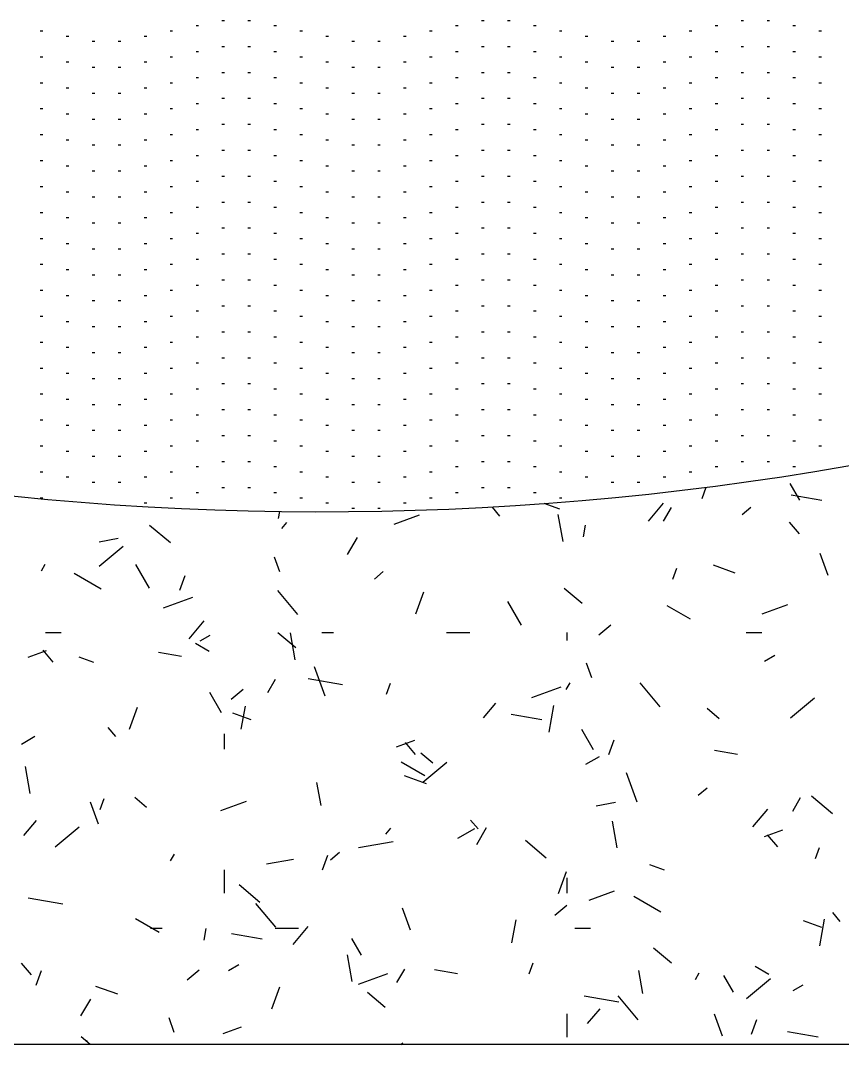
# Model space of a CAD drawing. Header units: inches. Extents: x -12530 to 36157, y 78659 to 110077.
# Drawn here: x 8577 to 8642, y 92373.4 to 92454.4 of the extents above; entities that cross this region are included whole.
import ezdxf

# ---------------------------------------------------------------- set-up
doc = ezdxf.new("R2010")
doc.units = ezdxf.units.IN
doc.header["$MEASUREMENT"] = 0
doc.layers.add('freecads.com', color=7, linetype='Continuous')

msp = doc.modelspace()

# ---------------------------------------------------------------- linework, layer by layer
at = {"layer": 'freecads.com', "ltscale": 0.4}
for p, q in [((8590.897, 92454.027), (8591.102, 92454.027)), ((8592.949, 92454.437), (8593.154, 92454.437)), ((8595, 92454.437), (8595.205, 92454.437)), ((8597.052, 92454.027), (8597.257, 92454.027)), ((8611.413, 92454.027), (8611.618, 92454.027)), ((8613.464, 92454.437), (8613.669, 92454.437)), ((8615.516, 92454.437), (8615.721, 92454.437)), ((8617.567, 92454.027), (8617.772, 92454.027)), ((8631.928, 92454.027), (8632.133, 92454.027)), ((8633.979, 92454.437), (8634.185, 92454.437)), ((8636.031, 92454.437), (8636.236, 92454.437)), ((8638.083, 92454.027), (8638.288, 92454.027)), ((8578.588, 92453.616), (8578.793, 92453.616)), ((8580.639, 92453.206), (8580.845, 92453.206)), ((8586.794, 92453.206), (8586.999, 92453.206)), ((8588.846, 92453.616), (8589.051, 92453.616)), ((8599.103, 92453.616), (8599.308, 92453.616)), ((8601.155, 92453.206), (8601.36, 92453.206)), ((8607.309, 92453.206), (8607.515, 92453.206)), ((8609.361, 92453.616), (8609.566, 92453.616)), ((8619.619, 92453.616), (8619.824, 92453.616)), ((8621.67, 92453.206), (8621.875, 92453.206)), ((8627.825, 92453.206), (8628.03, 92453.206)), ((8629.876, 92453.616), (8630.082, 92453.616)), ((8640.134, 92453.616), (8640.339, 92453.616)), ((8582.691, 92452.796), (8582.896, 92452.796)), ((8584.743, 92452.796), (8584.948, 92452.796)), ((8592.949, 92452.385), (8593.154, 92452.385)), ((8595, 92452.385), (8595.205, 92452.385)), ((8603.206, 92452.796), (8603.412, 92452.796)), ((8605.258, 92452.796), (8605.463, 92452.796)), ((8613.464, 92452.385), (8613.669, 92452.385)), ((8615.516, 92452.385), (8615.721, 92452.385)), ((8623.722, 92452.796), (8623.927, 92452.796)), ((8625.773, 92452.796), (8625.978, 92452.796)), ((8633.979, 92452.385), (8634.185, 92452.385)), ((8636.031, 92452.385), (8636.236, 92452.385)), ((8578.588, 92451.565), (8578.793, 92451.565)), ((8588.846, 92451.565), (8589.051, 92451.565)), ((8590.897, 92451.975), (8591.102, 92451.975)), ((8597.052, 92451.975), (8597.257, 92451.975)), ((8599.103, 92451.565), (8599.308, 92451.565)), ((8609.361, 92451.565), (8609.566, 92451.565)), ((8611.413, 92451.975), (8611.618, 92451.975)), ((8617.567, 92451.975), (8617.772, 92451.975)), ((8619.619, 92451.565), (8619.824, 92451.565)), ((8629.876, 92451.565), (8630.082, 92451.565)), ((8631.928, 92451.975), (8632.133, 92451.975)), ((8638.083, 92451.975), (8638.288, 92451.975)), ((8640.134, 92451.565), (8640.339, 92451.565)), ((8580.639, 92451.154), (8580.845, 92451.154)), ((8582.691, 92450.744), (8582.896, 92450.744)), ((8584.743, 92450.744), (8584.948, 92450.744)), ((8586.794, 92451.154), (8586.999, 92451.154)), ((8601.155, 92451.154), (8601.36, 92451.154)), ((8603.206, 92450.744), (8603.412, 92450.744)), ((8605.258, 92450.744), (8605.463, 92450.744)), ((8607.309, 92451.154), (8607.515, 92451.154)), ((8621.67, 92451.154), (8621.875, 92451.154)), ((8623.722, 92450.744), (8623.927, 92450.744)), ((8625.773, 92450.744), (8625.978, 92450.744)), ((8627.825, 92451.154), (8628.03, 92451.154)), ((8590.897, 92449.924), (8591.102, 92449.924)), ((8592.949, 92450.334), (8593.154, 92450.334)), ((8595, 92450.334), (8595.205, 92450.334)), ((8597.052, 92449.924), (8597.257, 92449.924)), ((8611.413, 92449.924), (8611.618, 92449.924)), ((8613.464, 92450.334), (8613.669, 92450.334)), ((8615.516, 92450.334), (8615.721, 92450.334)), ((8617.567, 92449.924), (8617.772, 92449.924)), ((8631.928, 92449.924), (8632.133, 92449.924)), ((8633.979, 92450.334), (8634.185, 92450.334)), ((8636.031, 92450.334), (8636.236, 92450.334)), ((8638.083, 92449.924), (8638.288, 92449.924)), ((8578.588, 92449.513), (8578.793, 92449.513)), ((8580.639, 92449.103), (8580.845, 92449.103)), ((8586.794, 92449.103), (8586.999, 92449.103)), ((8588.846, 92449.513), (8589.051, 92449.513)), ((8599.103, 92449.513), (8599.308, 92449.513)), ((8601.155, 92449.103), (8601.36, 92449.103)), ((8607.309, 92449.103), (8607.515, 92449.103)), ((8609.361, 92449.513), (8609.566, 92449.513)), ((8619.619, 92449.513), (8619.824, 92449.513)), ((8621.67, 92449.103), (8621.875, 92449.103)), ((8627.825, 92449.103), (8628.03, 92449.103)), ((8629.876, 92449.513), (8630.082, 92449.513)), ((8640.134, 92449.513), (8640.339, 92449.513)), ((8582.691, 92448.693), (8582.896, 92448.693)), ((8584.743, 92448.693), (8584.948, 92448.693)), ((8603.206, 92448.693), (8603.412, 92448.693)), ((8605.258, 92448.693), (8605.463, 92448.693)), ((8623.722, 92448.693), (8623.927, 92448.693)), ((8625.773, 92448.693), (8625.978, 92448.693)), ((8590.897, 92447.872), (8591.102, 92447.872)), ((8592.949, 92448.282), (8593.154, 92448.282)), ((8595, 92448.282), (8595.205, 92448.282)), ((8597.052, 92447.872), (8597.257, 92447.872)), ((8611.413, 92447.872), (8611.618, 92447.872)), ((8613.464, 92448.282), (8613.669, 92448.282)), ((8615.516, 92448.282), (8615.721, 92448.282)), ((8617.567, 92447.872), (8617.772, 92447.872)), ((8631.928, 92447.872), (8632.133, 92447.872)), ((8633.979, 92448.282), (8634.185, 92448.282)), ((8636.031, 92448.282), (8636.236, 92448.282)), ((8638.083, 92447.872), (8638.288, 92447.872)), ((8578.588, 92447.462), (8578.793, 92447.462)), ((8580.639, 92447.051), (8580.845, 92447.051)), ((8586.794, 92447.051), (8586.999, 92447.051)), ((8588.846, 92447.462), (8589.051, 92447.462)), ((8599.103, 92447.462), (8599.308, 92447.462)), ((8601.155, 92447.051), (8601.36, 92447.051)), ((8607.309, 92447.051), (8607.515, 92447.051)), ((8609.361, 92447.462), (8609.566, 92447.462)), ((8619.619, 92447.462), (8619.824, 92447.462)), ((8621.67, 92447.051), (8621.875, 92447.051)), ((8627.825, 92447.051), (8628.03, 92447.051)), ((8629.876, 92447.462), (8630.082, 92447.462)), ((8640.134, 92447.462), (8640.339, 92447.462)), ((8582.691, 92446.641), (8582.896, 92446.641)), ((8584.743, 92446.641), (8584.948, 92446.641)), ((8592.949, 92446.231), (8593.154, 92446.231)), ((8595, 92446.231), (8595.205, 92446.231)), ((8603.206, 92446.641), (8603.412, 92446.641)), ((8605.258, 92446.641), (8605.463, 92446.641)), ((8613.464, 92446.231), (8613.669, 92446.231)), ((8615.516, 92446.231), (8615.721, 92446.231)), ((8623.722, 92446.641), (8623.927, 92446.641)), ((8625.773, 92446.641), (8625.978, 92446.641)), ((8633.979, 92446.231), (8634.185, 92446.231)), ((8636.031, 92446.231), (8636.236, 92446.231)), ((8578.588, 92445.41), (8578.793, 92445.41)), ((8588.846, 92445.41), (8589.051, 92445.41)), ((8590.897, 92445.82), (8591.102, 92445.82)), ((8597.052, 92445.82), (8597.257, 92445.82)), ((8599.103, 92445.41), (8599.308, 92445.41)), ((8609.361, 92445.41), (8609.566, 92445.41)), ((8611.413, 92445.82), (8611.618, 92445.82)), ((8617.567, 92445.82), (8617.772, 92445.82)), ((8619.619, 92445.41), (8619.824, 92445.41)), ((8629.876, 92445.41), (8630.082, 92445.41)), ((8631.928, 92445.82), (8632.133, 92445.82)), ((8638.083, 92445.82), (8638.288, 92445.82)), ((8640.134, 92445.41), (8640.339, 92445.41)), ((8580.639, 92445), (8580.845, 92445)), ((8582.691, 92444.59), (8582.896, 92444.59)), ((8584.743, 92444.59), (8584.948, 92444.59)), ((8586.794, 92445), (8586.999, 92445)), ((8601.155, 92445), (8601.36, 92445)), ((8603.206, 92444.59), (8603.412, 92444.59)), ((8605.258, 92444.59), (8605.463, 92444.59)), ((8607.309, 92445), (8607.515, 92445)), ((8621.67, 92445), (8621.875, 92445)), ((8623.722, 92444.59), (8623.927, 92444.59)), ((8625.773, 92444.59), (8625.978, 92444.59)), ((8627.825, 92445), (8628.03, 92445)), ((8590.897, 92443.769), (8591.102, 92443.769)), ((8592.949, 92444.179), (8593.154, 92444.179)), ((8595, 92444.179), (8595.205, 92444.179)), ((8597.052, 92443.769), (8597.257, 92443.769)), ((8611.413, 92443.769), (8611.618, 92443.769)), ((8613.464, 92444.179), (8613.669, 92444.179)), ((8615.516, 92444.179), (8615.721, 92444.179)), ((8617.567, 92443.769), (8617.772, 92443.769)), ((8631.928, 92443.769), (8632.133, 92443.769)), ((8633.979, 92444.179), (8634.185, 92444.179)), ((8636.031, 92444.179), (8636.236, 92444.179)), ((8638.083, 92443.769), (8638.288, 92443.769)), ((8578.588, 92443.359), (8578.793, 92443.359)), ((8580.639, 92442.948), (8580.845, 92442.948)), ((8586.794, 92442.948), (8586.999, 92442.948)), ((8588.846, 92443.359), (8589.051, 92443.359)), ((8599.103, 92443.359), (8599.308, 92443.359)), ((8601.155, 92442.948), (8601.36, 92442.948)), ((8607.309, 92442.948), (8607.515, 92442.948)), ((8609.361, 92443.359), (8609.566, 92443.359)), ((8619.619, 92443.359), (8619.824, 92443.359)), ((8621.67, 92442.948), (8621.875, 92442.948)), ((8627.825, 92442.948), (8628.03, 92442.948)), ((8629.876, 92443.359), (8630.082, 92443.359)), ((8640.134, 92443.359), (8640.339, 92443.359)), ((8582.691, 92442.538), (8582.896, 92442.538)), ((8584.743, 92442.538), (8584.948, 92442.538)), ((8592.949, 92442.128), (8593.154, 92442.128)), ((8595, 92442.128), (8595.205, 92442.128)), ((8603.206, 92442.538), (8603.412, 92442.538)), ((8605.258, 92442.538), (8605.463, 92442.538)), ((8613.464, 92442.128), (8613.669, 92442.128)), ((8615.516, 92442.128), (8615.721, 92442.128)), ((8623.722, 92442.538), (8623.927, 92442.538)), ((8625.773, 92442.538), (8625.978, 92442.538)), ((8633.979, 92442.128), (8634.185, 92442.128)), ((8636.031, 92442.128), (8636.236, 92442.128)), ((8578.588, 92441.307), (8578.793, 92441.307)), ((8588.846, 92441.307), (8589.051, 92441.307)), ((8590.897, 92441.717), (8591.102, 92441.717)), ((8597.052, 92441.717), (8597.257, 92441.717)), ((8599.103, 92441.307), (8599.308, 92441.307)), ((8609.361, 92441.307), (8609.566, 92441.307)), ((8611.413, 92441.717), (8611.618, 92441.717)), ((8617.567, 92441.717), (8617.772, 92441.717)), ((8619.619, 92441.307), (8619.824, 92441.307)), ((8629.876, 92441.307), (8630.082, 92441.307)), ((8631.928, 92441.717), (8632.133, 92441.717)), ((8638.083, 92441.717), (8638.288, 92441.717)), ((8640.134, 92441.307), (8640.339, 92441.307)), ((8580.639, 92440.897), (8580.845, 92440.897)), ((8582.691, 92440.486), (8582.896, 92440.486)), ((8584.743, 92440.486), (8584.948, 92440.486)), ((8586.794, 92440.897), (8586.999, 92440.897)), ((8601.155, 92440.897), (8601.36, 92440.897)), ((8603.206, 92440.486), (8603.412, 92440.486)), ((8605.258, 92440.486), (8605.463, 92440.486)), ((8607.309, 92440.897), (8607.515, 92440.897)), ((8621.67, 92440.897), (8621.875, 92440.897)), ((8623.722, 92440.486), (8623.927, 92440.486)), ((8625.773, 92440.486), (8625.978, 92440.486)), ((8627.825, 92440.897), (8628.03, 92440.897)), ((8590.897, 92439.666), (8591.102, 92439.666)), ((8592.949, 92440.076), (8593.154, 92440.076)), ((8595, 92440.076), (8595.205, 92440.076)), ((8597.052, 92439.666), (8597.257, 92439.666)), ((8611.413, 92439.666), (8611.618, 92439.666)), ((8613.464, 92440.076), (8613.669, 92440.076)), ((8615.516, 92440.076), (8615.721, 92440.076)), ((8617.567, 92439.666), (8617.772, 92439.666)), ((8631.928, 92439.666), (8632.133, 92439.666)), ((8633.979, 92440.076), (8634.185, 92440.076)), ((8636.031, 92440.076), (8636.236, 92440.076)), ((8638.083, 92439.666), (8638.288, 92439.666)), ((8578.588, 92439.256), (8578.793, 92439.256)), ((8580.639, 92438.845), (8580.845, 92438.845)), ((8586.794, 92438.845), (8586.999, 92438.845)), ((8588.846, 92439.256), (8589.051, 92439.256)), ((8599.103, 92439.256), (8599.308, 92439.256)), ((8601.155, 92438.845), (8601.36, 92438.845)), ((8607.309, 92438.845), (8607.515, 92438.845)), ((8609.361, 92439.256), (8609.566, 92439.256)), ((8619.619, 92439.256), (8619.824, 92439.256)), ((8621.67, 92438.845), (8621.875, 92438.845)), ((8627.825, 92438.845), (8628.03, 92438.845)), ((8629.876, 92439.256), (8630.082, 92439.256)), ((8640.134, 92439.256), (8640.339, 92439.256)), ((8582.691, 92438.435), (8582.896, 92438.435)), ((8584.743, 92438.435), (8584.948, 92438.435)), ((8592.949, 92438.025), (8593.154, 92438.025)), ((8595, 92438.025), (8595.205, 92438.025)), ((8603.206, 92438.435), (8603.412, 92438.435)), ((8605.258, 92438.435), (8605.463, 92438.435)), ((8613.464, 92438.025), (8613.669, 92438.025)), ((8615.516, 92438.025), (8615.721, 92438.025)), ((8623.722, 92438.435), (8623.927, 92438.435)), ((8625.773, 92438.435), (8625.978, 92438.435)), ((8633.979, 92438.025), (8634.185, 92438.025)), ((8636.031, 92438.025), (8636.236, 92438.025)), ((8578.588, 92437.204), (8578.793, 92437.204)), ((8588.846, 92437.204), (8589.051, 92437.204)), ((8590.897, 92437.614), (8591.102, 92437.614)), ((8597.052, 92437.614), (8597.257, 92437.614)), ((8599.103, 92437.204), (8599.308, 92437.204)), ((8609.361, 92437.204), (8609.566, 92437.204)), ((8611.413, 92437.614), (8611.618, 92437.614)), ((8617.567, 92437.614), (8617.772, 92437.614)), ((8619.619, 92437.204), (8619.824, 92437.204)), ((8629.876, 92437.204), (8630.082, 92437.204)), ((8631.928, 92437.614), (8632.133, 92437.614)), ((8638.083, 92437.614), (8638.288, 92437.614)), ((8640.134, 92437.204), (8640.339, 92437.204)), ((8580.639, 92436.794), (8580.845, 92436.794)), ((8582.691, 92436.383), (8582.896, 92436.383)), ((8584.743, 92436.383), (8584.948, 92436.383)), ((8586.794, 92436.794), (8586.999, 92436.794)), ((8601.155, 92436.794), (8601.36, 92436.794)), ((8603.206, 92436.383), (8603.412, 92436.383)), ((8605.258, 92436.383), (8605.463, 92436.383)), ((8607.309, 92436.794), (8607.515, 92436.794)), ((8621.67, 92436.794), (8621.875, 92436.794)), ((8623.722, 92436.383), (8623.927, 92436.383)), ((8625.773, 92436.383), (8625.978, 92436.383)), ((8627.825, 92436.794), (8628.03, 92436.794)), ((8590.897, 92435.563), (8591.102, 92435.563)), ((8592.949, 92435.973), (8593.154, 92435.973)), ((8595, 92435.973), (8595.205, 92435.973)), ((8597.052, 92435.563), (8597.257, 92435.563)), ((8611.413, 92435.563), (8611.618, 92435.563)), ((8613.464, 92435.973), (8613.669, 92435.973)), ((8615.516, 92435.973), (8615.721, 92435.973)), ((8617.567, 92435.563), (8617.772, 92435.563)), ((8631.928, 92435.563), (8632.133, 92435.563)), ((8633.979, 92435.973), (8634.185, 92435.973)), ((8636.031, 92435.973), (8636.236, 92435.973)), ((8638.083, 92435.563), (8638.288, 92435.563)), ((8578.588, 92435.152), (8578.793, 92435.152)), ((8580.639, 92434.742), (8580.845, 92434.742)), ((8586.794, 92434.742), (8586.999, 92434.742)), ((8588.846, 92435.152), (8589.051, 92435.152)), ((8599.103, 92435.152), (8599.308, 92435.152)), ((8601.155, 92434.742), (8601.36, 92434.742)), ((8607.309, 92434.742), (8607.515, 92434.742)), ((8609.361, 92435.152), (8609.566, 92435.152)), ((8619.619, 92435.152), (8619.824, 92435.152)), ((8621.67, 92434.742), (8621.875, 92434.742)), ((8627.825, 92434.742), (8628.03, 92434.742)), ((8629.876, 92435.152), (8630.082, 92435.152)), ((8640.134, 92435.152), (8640.339, 92435.152)), ((8582.691, 92434.332), (8582.896, 92434.332)), ((8584.743, 92434.332), (8584.948, 92434.332)), ((8592.949, 92433.922), (8593.154, 92433.922)), ((8595, 92433.922), (8595.205, 92433.922)), ((8603.206, 92434.332), (8603.412, 92434.332)), ((8605.258, 92434.332), (8605.463, 92434.332)), ((8613.464, 92433.922), (8613.669, 92433.922)), ((8615.516, 92433.922), (8615.721, 92433.922)), ((8623.722, 92434.332), (8623.927, 92434.332)), ((8625.773, 92434.332), (8625.978, 92434.332)), ((8633.979, 92433.922), (8634.185, 92433.922)), ((8636.031, 92433.922), (8636.236, 92433.922)), ((8578.588, 92433.101), (8578.793, 92433.101)), ((8588.846, 92433.101), (8589.051, 92433.101)), ((8590.897, 92433.511), (8591.102, 92433.511)), ((8597.052, 92433.511), (8597.257, 92433.511)), ((8599.103, 92433.101), (8599.308, 92433.101)), ((8609.361, 92433.101), (8609.566, 92433.101)), ((8611.413, 92433.511), (8611.618, 92433.511)), ((8617.567, 92433.511), (8617.772, 92433.511)), ((8619.619, 92433.101), (8619.824, 92433.101)), ((8629.876, 92433.101), (8630.082, 92433.101)), ((8631.928, 92433.511), (8632.133, 92433.511)), ((8638.083, 92433.511), (8638.288, 92433.511)), ((8640.134, 92433.101), (8640.339, 92433.101)), ((8580.639, 92432.691), (8580.845, 92432.691)), ((8582.691, 92432.28), (8582.896, 92432.28)), ((8584.743, 92432.28), (8584.948, 92432.28)), ((8586.794, 92432.691), (8586.999, 92432.691)), ((8601.155, 92432.691), (8601.36, 92432.691)), ((8603.206, 92432.28), (8603.412, 92432.28)), ((8605.258, 92432.28), (8605.463, 92432.28)), ((8607.309, 92432.691), (8607.515, 92432.691)), ((8621.67, 92432.691), (8621.875, 92432.691)), ((8623.722, 92432.28), (8623.927, 92432.28)), ((8625.773, 92432.28), (8625.978, 92432.28)), ((8627.825, 92432.691), (8628.03, 92432.691)), ((8590.897, 92431.46), (8591.102, 92431.46)), ((8592.949, 92431.87), (8593.154, 92431.87)), ((8595, 92431.87), (8595.205, 92431.87)), ((8597.052, 92431.46), (8597.257, 92431.46)), ((8611.413, 92431.46), (8611.618, 92431.46)), ((8613.464, 92431.87), (8613.669, 92431.87)), ((8615.516, 92431.87), (8615.721, 92431.87)), ((8617.567, 92431.46), (8617.772, 92431.46)), ((8631.928, 92431.46), (8632.133, 92431.46)), ((8633.979, 92431.87), (8634.185, 92431.87)), ((8636.031, 92431.87), (8636.236, 92431.87)), ((8638.083, 92431.46), (8638.288, 92431.46)), ((8578.588, 92431.049), (8578.793, 92431.049)), ((8580.639, 92430.639), (8580.845, 92430.639)), ((8586.794, 92430.639), (8586.999, 92430.639)), ((8588.846, 92431.049), (8589.051, 92431.049)), ((8599.103, 92431.049), (8599.308, 92431.049)), ((8601.155, 92430.639), (8601.36, 92430.639)), ((8607.309, 92430.639), (8607.515, 92430.639)), ((8609.361, 92431.049), (8609.566, 92431.049)), ((8619.619, 92431.049), (8619.824, 92431.049)), ((8621.67, 92430.639), (8621.875, 92430.639)), ((8627.825, 92430.639), (8628.03, 92430.639)), ((8629.876, 92431.049), (8630.082, 92431.049)), ((8640.134, 92431.049), (8640.339, 92431.049)), ((8582.691, 92430.229), (8582.896, 92430.229)), ((8584.743, 92430.229), (8584.948, 92430.229)), ((8592.949, 92429.818), (8593.154, 92429.818)), ((8595, 92429.818), (8595.205, 92429.818)), ((8603.206, 92430.229), (8603.412, 92430.229)), ((8605.258, 92430.229), (8605.463, 92430.229)), ((8613.464, 92429.818), (8613.669, 92429.818)), ((8615.516, 92429.818), (8615.721, 92429.818)), ((8623.722, 92430.229), (8623.927, 92430.229)), ((8625.773, 92430.229), (8625.978, 92430.229)), ((8633.979, 92429.818), (8634.185, 92429.818)), ((8636.031, 92429.818), (8636.236, 92429.818)), ((8578.588, 92428.998), (8578.793, 92428.998)), ((8588.846, 92428.998), (8589.051, 92428.998)), ((8590.897, 92429.408), (8591.102, 92429.408)), ((8597.052, 92429.408), (8597.257, 92429.408)), ((8599.103, 92428.998), (8599.308, 92428.998)), ((8609.361, 92428.998), (8609.566, 92428.998)), ((8611.413, 92429.408), (8611.618, 92429.408)), ((8617.567, 92429.408), (8617.772, 92429.408)), ((8619.619, 92428.998), (8619.824, 92428.998)), ((8629.876, 92428.998), (8630.082, 92428.998)), ((8631.928, 92429.408), (8632.133, 92429.408)), ((8638.083, 92429.408), (8638.288, 92429.408)), ((8640.134, 92428.998), (8640.339, 92428.998)), ((8580.639, 92428.588), (8580.845, 92428.588)), ((8582.691, 92428.177), (8582.896, 92428.177)), ((8584.743, 92428.177), (8584.948, 92428.177)), ((8586.794, 92428.588), (8586.999, 92428.588)), ((8601.155, 92428.588), (8601.36, 92428.588)), ((8603.206, 92428.177), (8603.412, 92428.177)), ((8605.258, 92428.177), (8605.463, 92428.177)), ((8607.309, 92428.588), (8607.515, 92428.588)), ((8621.67, 92428.588), (8621.875, 92428.588)), ((8623.722, 92428.177), (8623.927, 92428.177)), ((8625.773, 92428.177), (8625.978, 92428.177)), ((8627.825, 92428.588), (8628.03, 92428.588)), ((8590.897, 92427.357), (8591.102, 92427.357)), ((8592.949, 92427.767), (8593.154, 92427.767)), ((8595, 92427.767), (8595.205, 92427.767)), ((8597.052, 92427.357), (8597.257, 92427.357)), ((8611.413, 92427.357), (8611.618, 92427.357)), ((8613.464, 92427.767), (8613.669, 92427.767)), ((8615.516, 92427.767), (8615.721, 92427.767)), ((8617.567, 92427.357), (8617.772, 92427.357)), ((8631.928, 92427.357), (8632.133, 92427.357)), ((8633.979, 92427.767), (8634.185, 92427.767)), ((8636.031, 92427.767), (8636.236, 92427.767)), ((8638.083, 92427.357), (8638.288, 92427.357)), ((8578.588, 92426.946), (8578.793, 92426.946)), ((8580.639, 92426.536), (8580.845, 92426.536)), ((8586.794, 92426.536), (8586.999, 92426.536)), ((8588.846, 92426.946), (8589.051, 92426.946)), ((8599.103, 92426.946), (8599.308, 92426.946)), ((8601.155, 92426.536), (8601.36, 92426.536)), ((8607.309, 92426.536), (8607.515, 92426.536)), ((8609.361, 92426.946), (8609.566, 92426.946)), ((8619.619, 92426.946), (8619.824, 92426.946)), ((8621.67, 92426.536), (8621.875, 92426.536)), ((8627.825, 92426.536), (8628.03, 92426.536)), ((8629.876, 92426.946), (8630.082, 92426.946)), ((8640.134, 92426.946), (8640.339, 92426.946)), ((8582.691, 92426.126), (8582.896, 92426.126)), ((8584.743, 92426.126), (8584.948, 92426.126)), ((8592.949, 92425.715), (8593.154, 92425.715)), ((8595, 92425.715), (8595.205, 92425.715)), ((8603.206, 92426.126), (8603.412, 92426.126)), ((8605.258, 92426.126), (8605.463, 92426.126)), ((8613.464, 92425.715), (8613.669, 92425.715)), ((8615.516, 92425.715), (8615.721, 92425.715)), ((8623.722, 92426.126), (8623.927, 92426.126)), ((8625.773, 92426.126), (8625.978, 92426.126)), ((8633.979, 92425.715), (8634.185, 92425.715)), ((8636.031, 92425.715), (8636.236, 92425.715)), ((8578.588, 92424.895), (8578.793, 92424.895)), ((8588.846, 92424.895), (8589.051, 92424.895)), ((8590.897, 92425.305), (8591.102, 92425.305)), ((8597.052, 92425.305), (8597.257, 92425.305)), ((8599.103, 92424.895), (8599.308, 92424.895)), ((8609.361, 92424.895), (8609.566, 92424.895)), ((8611.413, 92425.305), (8611.618, 92425.305)), ((8617.567, 92425.305), (8617.772, 92425.305)), ((8619.619, 92424.895), (8619.824, 92424.895)), ((8629.876, 92424.895), (8630.082, 92424.895)), ((8631.928, 92425.305), (8632.133, 92425.305)), ((8638.083, 92425.305), (8638.288, 92425.305)), ((8640.134, 92424.895), (8640.339, 92424.895)), ((8580.639, 92424.484), (8580.845, 92424.484)), ((8582.691, 92424.074), (8582.896, 92424.074)), ((8584.743, 92424.074), (8584.948, 92424.074)), ((8586.794, 92424.484), (8586.999, 92424.484)), ((8601.155, 92424.484), (8601.36, 92424.484)), ((8603.206, 92424.074), (8603.412, 92424.074)), ((8605.258, 92424.074), (8605.463, 92424.074)), ((8607.309, 92424.484), (8607.515, 92424.484)), ((8621.67, 92424.484), (8621.875, 92424.484)), ((8623.722, 92424.074), (8623.927, 92424.074)), ((8625.773, 92424.074), (8625.978, 92424.074)), ((8627.825, 92424.484), (8628.03, 92424.484)), ((8590.897, 92423.254), (8591.102, 92423.254)), ((8592.949, 92423.664), (8593.154, 92423.664)), ((8595, 92423.664), (8595.205, 92423.664)), ((8597.052, 92423.254), (8597.257, 92423.254)), ((8611.413, 92423.254), (8611.618, 92423.254)), ((8613.464, 92423.664), (8613.669, 92423.664)), ((8615.516, 92423.664), (8615.721, 92423.664)), ((8617.567, 92423.254), (8617.772, 92423.254)), ((8631.928, 92423.254), (8632.133, 92423.254)), ((8633.979, 92423.664), (8634.185, 92423.664)), ((8636.031, 92423.664), (8636.236, 92423.664)), ((8638.083, 92423.254), (8638.288, 92423.254)), ((8578.588, 92422.843), (8578.793, 92422.843)), ((8580.639, 92422.433), (8580.845, 92422.433)), ((8586.794, 92422.433), (8586.999, 92422.433)), ((8588.846, 92422.843), (8589.051, 92422.843)), ((8599.103, 92422.843), (8599.308, 92422.843)), ((8601.155, 92422.433), (8601.36, 92422.433)), ((8607.309, 92422.433), (8607.515, 92422.433)), ((8609.361, 92422.843), (8609.566, 92422.843)), ((8619.619, 92422.843), (8619.824, 92422.843)), ((8621.67, 92422.433), (8621.875, 92422.433)), ((8627.825, 92422.433), (8628.03, 92422.433)), ((8629.876, 92422.843), (8630.082, 92422.843)), ((8640.134, 92422.843), (8640.339, 92422.843)), ((8582.691, 92422.023), (8582.896, 92422.023)), ((8584.743, 92422.023), (8584.948, 92422.023)), ((8592.949, 92421.612), (8593.154, 92421.612)), ((8595, 92421.612), (8595.205, 92421.612)), ((8603.206, 92422.023), (8603.412, 92422.023)), ((8605.258, 92422.023), (8605.463, 92422.023)), ((8613.464, 92421.612), (8613.669, 92421.612)), ((8615.516, 92421.612), (8615.721, 92421.612)), ((8623.722, 92422.023), (8623.927, 92422.023)), ((8625.773, 92422.023), (8625.978, 92422.023)), ((8633.979, 92421.612), (8634.185, 92421.612)), ((8636.031, 92421.612), (8636.236, 92421.612)), ((8578.588, 92420.792), (8578.793, 92420.792)), ((8588.846, 92420.792), (8589.051, 92420.792)), ((8590.897, 92421.202), (8591.102, 92421.202)), ((8597.052, 92421.202), (8597.257, 92421.202)), ((8599.103, 92420.792), (8599.308, 92420.792)), ((8609.361, 92420.792), (8609.566, 92420.792)), ((8611.413, 92421.202), (8611.618, 92421.202)), ((8617.567, 92421.202), (8617.772, 92421.202)), ((8619.619, 92420.792), (8619.824, 92420.792)), ((8629.876, 92420.792), (8630.082, 92420.792)), ((8631.928, 92421.202), (8632.133, 92421.202)), ((8638.083, 92421.202), (8638.288, 92421.202)), ((8640.134, 92420.792), (8640.339, 92420.792)), ((8580.639, 92420.381), (8580.845, 92420.381)), ((8582.691, 92419.971), (8582.896, 92419.971)), ((8584.743, 92419.971), (8584.948, 92419.971)), ((8586.794, 92420.381), (8586.999, 92420.381)), ((8601.155, 92420.381), (8601.36, 92420.381)), ((8603.206, 92419.971), (8603.412, 92419.971)), ((8605.258, 92419.971), (8605.463, 92419.971)), ((8607.309, 92420.381), (8607.515, 92420.381)), ((8621.67, 92420.381), (8621.875, 92420.381)), ((8623.722, 92419.971), (8623.927, 92419.971)), ((8625.773, 92419.971), (8625.978, 92419.971)), ((8627.825, 92420.381), (8628.03, 92420.381)), ((8590.897, 92419.15), (8591.102, 92419.15)), ((8592.949, 92419.561), (8593.154, 92419.561)), ((8595, 92419.561), (8595.205, 92419.561)), ((8597.052, 92419.15), (8597.257, 92419.15)), ((8611.413, 92419.15), (8611.618, 92419.15)), ((8613.464, 92419.561), (8613.669, 92419.561)), ((8615.516, 92419.561), (8615.721, 92419.561)), ((8617.567, 92419.15), (8617.772, 92419.15)), ((8631.928, 92419.15), (8632.133, 92419.15)), ((8633.979, 92419.561), (8634.185, 92419.561)), ((8636.031, 92419.561), (8636.236, 92419.561)), ((8638.083, 92419.15), (8638.288, 92419.15)), ((8578.588, 92418.74), (8578.793, 92418.74)), ((8580.639, 92418.33), (8580.845, 92418.33)), ((8586.794, 92418.33), (8586.999, 92418.33)), ((8588.846, 92418.74), (8589.051, 92418.74)), ((8599.103, 92418.74), (8599.308, 92418.74)), ((8601.155, 92418.33), (8601.36, 92418.33)), ((8607.309, 92418.33), (8607.515, 92418.33)), ((8609.361, 92418.74), (8609.566, 92418.74)), ((8619.619, 92418.74), (8619.824, 92418.74)), ((8621.67, 92418.33), (8621.875, 92418.33)), ((8627.825, 92418.33), (8628.03, 92418.33)), ((8629.876, 92418.74), (8630.082, 92418.74)), ((8582.691, 92417.92), (8582.896, 92417.92)), ((8584.743, 92417.92), (8584.948, 92417.92)), ((8603.206, 92417.92), (8603.412, 92417.92)), ((8605.258, 92417.92), (8605.463, 92417.92)), ((8623.722, 92417.92), (8623.927, 92417.92)), ((8625.773, 92417.92), (8625.978, 92417.92)), ((8630.906, 92416.623), (8631.232, 92417.518)), ((8638.638, 92416.492), (8637.869, 92417.824)), ((8590.897, 92417.099), (8591.102, 92417.099)), ((8592.949, 92417.509), (8593.154, 92417.509)), ((8595, 92417.509), (8595.205, 92417.509)), ((8597.052, 92417.099), (8597.257, 92417.099)), ((8611.413, 92417.099), (8611.618, 92417.099)), ((8613.464, 92417.509), (8613.669, 92417.509)), ((8615.516, 92417.509), (8615.721, 92417.509)), ((8617.567, 92417.099), (8617.772, 92417.099)), ((8640.363, 92416.457), (8637.939, 92416.884)), ((8578.588, 92416.689), (8578.793, 92416.689)), ((8586.794, 92416.278), (8586.999, 92416.278)), ((8588.846, 92416.689), (8589.051, 92416.689)), ((8599.103, 92416.689), (8599.308, 92416.689)), ((8601.155, 92416.278), (8601.36, 92416.278)), ((8607.309, 92416.278), (8607.515, 92416.278)), ((8609.361, 92416.689), (8609.566, 92416.689)), ((8614.918, 92415.24), (8614.325, 92415.948)), ((8619.647, 92415.786), (8618.428, 92416.23)), ((8619.619, 92416.689), (8619.824, 92416.689)), ((8626.671, 92414.832), (8627.858, 92416.247)), ((8627.856, 92414.848), (8628.472, 92415.914)), ((8634.056, 92415.351), (8634.763, 92415.944)), ((8597.415, 92415.04), (8597.515, 92415.604)), ((8603.206, 92415.868), (8603.412, 92415.868)), ((8605.258, 92415.868), (8605.463, 92415.868)), ((8606.548, 92414.607), (8608.573, 92415.344)), ((8619.908, 92413.229), (8619.534, 92415.351)), ((8588.879, 92413.113), (8587.229, 92414.497)), ((8597.67, 92414.261), (8598.066, 92414.732)), ((8621.534, 92413.599), (8621.695, 92414.508)), ((8638.603, 92413.824), (8637.812, 92414.767)), ((8583.236, 92413.21), (8584.751, 92413.478)), ((8602.882, 92412.211), (8603.651, 92413.543)), ((8583.242, 92411.278), (8585.128, 92412.86)), ((8597.533, 92410.828), (8597.112, 92411.985)), ((8640.861, 92410.551), (8640.23, 92412.286)), ((8578.676, 92410.906), (8578.984, 92411.439)), ((8587.216, 92409.545), (8586.139, 92411.411)), ((8628.591, 92410.261), (8628.906, 92411.129)), ((8633.527, 92410.734), (8631.792, 92411.365)), ((8583.4, 92409.455), (8581.268, 92410.686)), ((8589.627, 92409.379), (8590.048, 92410.535)), ((8604.995, 92410.248), (8605.702, 92410.842)), ((8621.408, 92408.314), (8619.994, 92409.5)), ((8588.331, 92407.977), (8590.644, 92408.819)), ((8598.948, 92407.464), (8597.365, 92409.35)), ((8608.267, 92407.507), (8608.898, 92409.242)), ((8616.62, 92406.622), (8615.543, 92408.488)), ((8629.994, 92407.072), (8628.129, 92408.149)), ((8635.655, 92407.517), (8637.679, 92408.254)), ((8590.351, 92405.539), (8591.538, 92406.953)), ((8622.74, 92405.856), (8623.683, 92406.648)), ((8578.998, 92406.021), (8580.229, 92406.021)), ((8591.218, 92405.361), (8592.017, 92405.822)), ((8598.78, 92404.805), (8597.365, 92405.992)), ((8598.747, 92403.874), (8598.373, 92405.995)), ((8600.847, 92406.021), (8601.77, 92406.021)), ((8610.694, 92406.021), (8612.541, 92406.021)), ((8620.234, 92405.405), (8620.234, 92406.021)), ((8634.39, 92406.021), (8635.621, 92406.021)), ((8577.631, 92404.082), (8579.077, 92404.609)), ((8579.615, 92403.694), (8578.823, 92404.637)), ((8591.928, 92404.531), (8590.862, 92405.147)), ((8582.809, 92403.65), (8581.653, 92404.071)), ((8589.756, 92404.132), (8587.937, 92404.452)), ((8635.845, 92403.765), (8636.645, 92404.227)), ((8601.112, 92400.996), (8600.27, 92403.309)), ((8622.197, 92402.448), (8621.776, 92403.605)), ((8596.573, 92401.284), (8597.189, 92402.35)), ((8602.484, 92401.887), (8599.757, 92402.368)), ((8593.68, 92400.754), (8594.623, 92401.545)), ((8605.951, 92401.145), (8606.267, 92402.012)), ((8617.437, 92400.886), (8619.75, 92401.728)), ((8620.163, 92401.523), (8620.471, 92402.056)), ((8627.578, 92400.153), (8625.995, 92402.039)), ((8592.909, 92399.685), (8591.986, 92401.284)), ((8637.893, 92399.288), (8639.779, 92400.871)), ((8585.627, 92398.39), (8586.259, 92400.125)), ((8594.476, 92398.372), (8594.797, 92400.19)), ((8613.616, 92399.274), (8614.605, 92400.452)), ((8618.809, 92398.143), (8619.183, 92400.265)), ((8632.252, 92399.214), (8631.309, 92400.006)), ((8595.244, 92399.125), (8593.798, 92399.651)), ((8618.243, 92399.109), (8615.819, 92399.536)), ((8584.56, 92397.801), (8583.966, 92398.508)), ((8622.313, 92396.762), (8621.39, 92398.361)), ((8577.093, 92397.206), (8578.159, 92397.821)), ((8593.154, 92396.789), (8593.154, 92398.02)), ((8606.738, 92396.992), (8608.183, 92397.518)), ((8608.245, 92396.384), (8607.453, 92397.327)), ((8623.539, 92396.381), (8623.96, 92397.538)), ((8609.624, 92395.706), (8608.681, 92396.497)), ((8633.699, 92396.383), (8631.88, 92396.704)), ((8608.984, 92394.684), (8607.118, 92395.761)), ((8608.832, 92394.186), (8610.718, 92395.768)), ((8621.721, 92395.61), (8622.787, 92396.226)), ((8577.8, 92393.305), (8577.426, 92395.427)), ((8625.775, 92392.616), (8624.933, 92394.93)), ((8600.778, 92392.357), (8600.457, 92394.176)), ((8609.124, 92394.073), (8607.389, 92394.704)), ((8630.585, 92393.156), (8631.292, 92393.75)), ((8583.184, 92390.869), (8582.553, 92392.604)), ((8583.312, 92392.028), (8583.627, 92392.896)), ((8586.996, 92392.197), (8586.053, 92392.988)), ((8592.857, 92391.94), (8594.882, 92392.677)), ((8622.54, 92392.33), (8624.056, 92392.597)), ((8638.06, 92391.9), (8638.675, 92392.966)), ((8641.21, 92391.698), (8639.56, 92393.083)), ((8634.903, 92390.651), (8636.09, 92392.066)), ((8577.296, 92389.98), (8578.285, 92391.159)), ((8613.19, 92390.491), (8612.596, 92391.198)), ((8624.183, 92388.985), (8623.809, 92391.106)), ((8579.771, 92389.083), (8581.657, 92390.666)), ((8605.902, 92390.08), (8606.297, 92390.551)), ((8611.593, 92389.764), (8612.926, 92390.533)), ((8613.085, 92389.263), (8613.855, 92390.596)), ((8635.844, 92389.902), (8637.29, 92390.428)), ((8636.875, 92389.074), (8636.083, 92390.017)), ((8603.751, 92389.017), (8606.478, 92389.498)), ((8618.582, 92388.189), (8616.931, 92389.574)), ((8588.88, 92387.959), (8589.188, 92388.492)), ((8600.899, 92387.265), (8601.32, 92388.421)), ((8601.524, 92388.054), (8602.231, 92388.647)), ((8639.863, 92388.147), (8640.179, 92389.014)), ((8596.478, 92387.735), (8598.599, 92388.109)), ((8627.92, 92387.231), (8626.763, 92387.652)), ((8593.154, 92385.403), (8593.154, 92387.249)), ((8619.539, 92385.392), (8620.171, 92387.127)), ((8595.954, 92384.68), (8594.303, 92386.065)), ((8620.234, 92385.403), (8620.234, 92386.634)), ((8621.964, 92384.85), (8623.988, 92385.587)), ((8627.639, 92383.913), (8625.507, 92385.144)), ((8580.364, 92384.539), (8577.637, 92385.02)), ((8597.219, 92382.714), (8595.637, 92384.6)), ((8619.27, 92383.662), (8620.212, 92384.453)), ((8607.848, 92382.489), (8607.216, 92384.224)), ((8641.82, 92383.18), (8641.226, 92383.888)), ((8587.974, 92382.296), (8586.108, 92383.373)), ((8598.583, 92381.358), (8599.77, 92382.772)), ((8615.87, 92381.475), (8616.191, 92383.294)), ((8640.354, 92382.706), (8638.909, 92383.232)), ((8640.203, 92381.247), (8640.577, 92383.368)), ((8587.307, 92382.633), (8588.23, 92382.633)), ((8591.537, 92381.704), (8591.697, 92382.613)), ((8596.123, 92381.761), (8593.698, 92382.188)), ((8597.154, 92382.633), (8599.001, 92382.633)), ((8620.85, 92382.633), (8622.081, 92382.633)), ((8603.988, 92380.496), (8603.218, 92381.829)), ((8628.483, 92379.881), (8627.068, 92381.068)), ((8603.236, 92378.417), (8602.862, 92380.538)), ((8577.886, 92378.945), (8577.095, 92379.888)), ((8593.471, 92379.301), (8594.271, 92379.762)), ((8617.224, 92379.031), (8617.539, 92379.898)), ((8636.167, 92378.99), (8635.101, 92379.605)), ((8578.26, 92378.148), (8578.681, 92379.305)), ((8590.209, 92378.559), (8591.152, 92379.35)), ((8603.746, 92378.219), (8606.059, 92379.061)), ((8606.777, 92378.337), (8607.392, 92379.403)), ((8611.579, 92379.035), (8609.76, 92379.356)), ((8626.214, 92377.469), (8625.893, 92379.287)), ((8630.367, 92378.575), (8630.674, 92379.108)), ((8633.391, 92377.574), (8632.622, 92378.906)), ((8634.422, 92377.094), (8636.308, 92378.676)), ((8584.721, 92377.411), (8582.986, 92378.043)), ((8596.9, 92376.276), (8597.531, 92378.011)), ((8638.099, 92377.705), (8638.898, 92378.167)), ((8581.802, 92375.7), (8582.571, 92377.032)), ((8605.854, 92376.373), (8604.44, 92377.559)), ((8624.307, 92376.791), (8621.58, 92377.272)), ((8625.849, 92375.404), (8624.267, 92377.29)), ((8621.848, 92375.093), (8622.837, 92376.272)), ((8589.183, 92374.386), (8588.762, 92375.542)), ((8620.234, 92374.017), (8620.234, 92375.863)), ((8632.511, 92374.109), (8631.88, 92375.844)), ((8634.811, 92374.267), (8635.232, 92375.423)), ((8593.047, 92374.325), (8594.492, 92374.851)), ((8582.538, 92373.441), (8581.812, 92374.051)), ((8640.066, 92374.012), (8637.642, 92374.44)), ((8582.504, 92373.441), (8582.238, 92373.758)), ((8607.089, 92373.441), (8607.247, 92373.574))]:
    msp.add_line(p, q, dxfattribs=at)
at = {"layer": 'freecads.com'}
msp.add_line((9168.405, 92373.441), (8514.66, 92373.441), dxfattribs=at)
msp.add_arc((8600.806, 92655.578), 239.997, 248.96467, 289.53522, dxfattribs=at)

doc.saveas('drawing.dxf')
